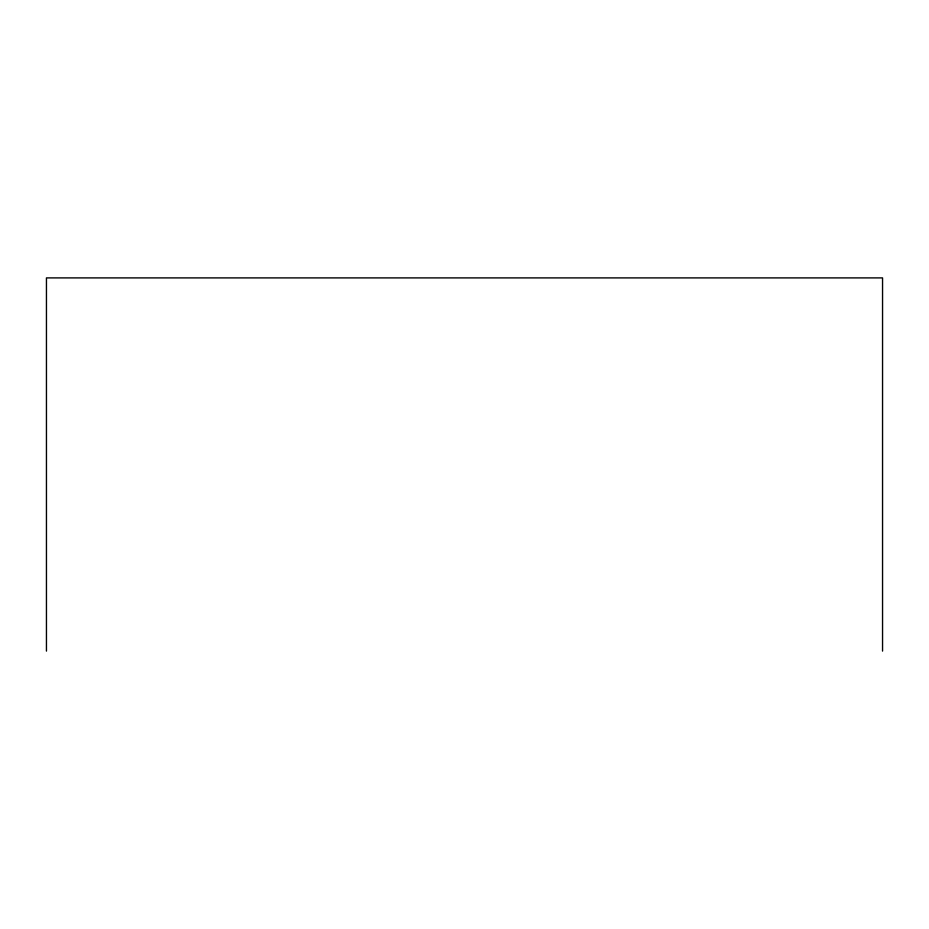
<?xml version="1.0" encoding="UTF-8"?>
<svg xmlns="http://www.w3.org/2000/svg" width="929" height="929" viewBox="0 0 929 929"><rect width="100%" height="100%" fill="white"/><g stroke="black" fill="none" stroke-linecap="round" stroke-linejoin="round"><path stroke-width="1.39" d="M882.55 651.101L882.55 277.899L46.45 277.899L46.45 651.101"/></g></svg>
